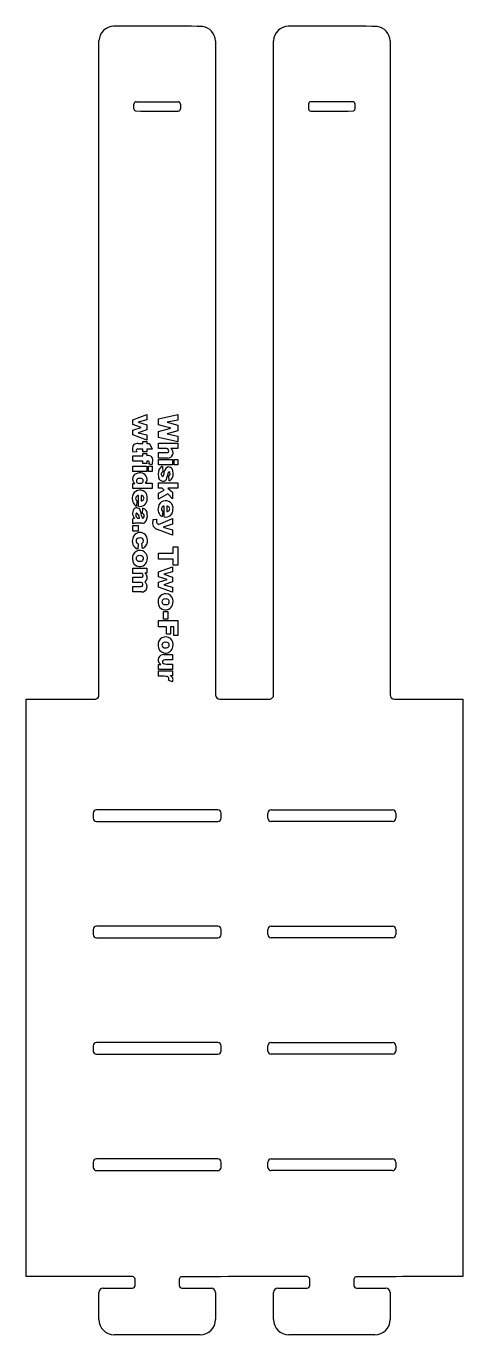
# Model space of a CAD drawing. Extents: x -9.5 to 58.6, y 17.9 to 45.8.
# Drawn here: x 11.35 to 15.1, y 34.6 to 45.84 of the extents above; entities that cross this region are included whole.
import ezdxf

# ---------------------------------------------------------------- set-up
doc = ezdxf.new("R2010")
doc.units = 0
doc.linetypes.add('0', pattern=[0])
doc.layers.add('1', color=7, linetype='0')

msp = doc.modelspace()

# ---------------------------------------------------------------- linework, layer by layer
at = {"layer": '1'}
for p, q in [((11.974323, 40.096962), (11.974323, 45.718002)), ((12.974491, 45.718002), (12.974491, 40.096962)), ((13.474323, 40.096962), (13.474323, 45.718002)), ((14.474491, 45.718002), (14.474491, 40.096962)), ((12.274239, 45.13287), (12.274239, 45.17474)), ((12.293301, 45.193806), (12.474236, 45.193806)), ((12.474236, 45.193806), (12.655174, 45.193806)), ((12.674236, 45.17474), (12.674236, 45.13287)), ((13.774239, 45.17474), (13.774239, 45.13287)), ((13.974236, 45.193806), (13.793301, 45.193806)), ((14.155174, 45.193806), (13.974236, 45.193806)), ((14.174236, 45.13287), (14.174236, 45.17474)), ((12.265209, 42.461205), (12.38599, 42.506012)), ((12.265209, 42.419807), (12.265209, 42.461205)), ((12.337879, 42.396156), (12.265209, 42.419807)), ((12.265209, 42.371696), (12.337879, 42.396156)), ((12.38599, 42.461205), (12.309902, 42.441757)), ((12.309902, 42.441757), (12.38599, 42.417191)), ((12.38599, 42.506012), (12.38599, 42.461205)), ((12.38599, 42.417191), (12.38599, 42.37545)), ((12.486313, 42.468941), (12.653042, 42.50602)), ((12.486313, 42.418442), (12.486313, 42.468941)), ((12.591286, 42.389328), (12.486313, 42.418442)), ((12.653042, 42.457108), (12.559898, 42.439484)), ((12.559898, 42.439484), (12.653042, 42.41378)), ((12.653042, 42.50602), (12.653042, 42.457108)), ((12.653042, 42.41378), (12.653042, 42.36499)), ((12.265209, 42.330528), (12.265209, 42.371696)), ((12.38599, 42.286064), (12.265209, 42.330528)), ((12.38599, 42.37545), (12.309902, 42.349976)), ((12.309902, 42.349976), (12.38599, 42.330528)), ((12.38599, 42.330528), (12.38599, 42.286064)), ((12.486313, 42.3601), (12.591286, 42.389328)), ((12.486313, 42.309601), (12.486313, 42.3601)), ((12.653042, 42.272873), (12.486313, 42.309601)), ((12.653042, 42.36499), (12.559898, 42.339172)), ((12.559898, 42.339172), (12.653042, 42.321548)), ((12.653042, 42.321548), (12.653042, 42.272873)), ((12.298187, 42.186211), (12.266232, 42.1828)), ((12.296894, 42.190559), (12.298187, 42.186211)), ((12.352211, 42.209984), (12.309334, 42.209984)), ((12.309673, 42.256386), (12.352211, 42.256386)), ((12.352211, 42.256386), (12.352211, 42.273445)), ((12.352211, 42.273445), (12.38599, 42.273445)), ((12.352211, 42.184509), (12.352211, 42.209984)), ((12.38599, 42.184509), (12.352211, 42.184509)), ((12.38599, 42.273445), (12.38599, 42.256386)), ((12.38599, 42.256386), (12.408165, 42.256386)), ((12.431934, 42.209984), (12.38599, 42.209984)), ((12.38599, 42.209984), (12.38599, 42.184509)), ((12.408165, 42.256386), (12.431934, 42.209984)), ((12.486313, 42.213959), (12.486313, 42.260254)), ((12.486313, 42.260254), (12.653042, 42.260254)), ((12.486313, 42.13253), (12.486313, 42.179047)), ((12.486313, 42.179047), (12.552734, 42.179047)), ((12.653042, 42.213959), (12.591629, 42.213959)), ((12.653042, 42.260254), (12.653042, 42.213959)), ((12.265209, 42.106499), (12.265209, 42.152893)), ((12.265209, 42.152893), (12.352097, 42.152893)), ((12.352097, 42.106499), (12.265209, 42.106499)), ((12.265209, 42.015633), (12.265209, 42.06192)), ((12.265209, 42.06192), (12.38599, 42.06192)), ((12.352097, 42.152893), (12.352097, 42.170181)), ((12.352097, 42.170181), (12.38599, 42.170181)), ((12.352097, 42.084435), (12.352097, 42.106499)), ((12.38599, 42.084435), (12.352097, 42.084435)), ((12.38599, 42.170181), (12.38599, 42.152893)), ((12.38599, 42.106499), (12.38599, 42.084435)), ((12.38599, 42.06192), (12.38599, 42.015633)), ((12.400433, 42.015633), (12.400433, 42.06192)), ((12.400433, 42.06192), (12.431934, 42.06192)), ((12.431934, 42.074539), (12.403957, 42.079659)), ((12.431934, 42.06192), (12.431934, 42.015633)), ((12.56308, 42.13253), (12.486313, 42.13253)), ((12.486313, 42.073624), (12.486313, 42.119911)), ((12.486313, 42.119911), (12.607098, 42.119911)), ((12.607098, 42.073624), (12.486313, 42.073624)), ((12.519749, 42.061005), (12.524071, 42.01506)), ((12.607098, 42.119911), (12.607098, 42.073624)), ((12.62154, 42.073624), (12.62154, 42.119911)), ((12.62154, 42.119911), (12.653042, 42.119911)), ((12.653042, 42.073624), (12.62154, 42.073624)), ((12.653042, 42.119911), (12.653042, 42.073624)), ((12.38599, 42.015633), (12.265209, 42.015633)), ((12.431934, 42.015633), (12.400433, 42.015633)), ((12.573101, 42.013985), (12.570866, 42.012466)), ((12.577526, 41.936699), (12.5732, 41.980598)), ((12.265209, 41.870064), (12.265209, 41.913391)), ((12.265209, 41.913391), (12.283062, 41.913391)), ((12.431934, 41.870064), (12.265209, 41.870064)), ((12.374161, 41.916809), (12.431934, 41.916809)), ((12.431934, 41.916809), (12.431934, 41.870064)), ((12.486313, 41.872681), (12.486313, 41.919991)), ((12.486313, 41.919991), (12.653042, 41.919991)), ((12.517704, 41.872681), (12.486313, 41.872681)), ((12.486313, 41.830826), (12.534763, 41.855278)), ((12.534763, 41.855278), (12.517704, 41.872681)), ((12.653042, 41.872673), (12.567062, 41.872673)), ((12.567062, 41.872673), (12.607098, 41.838104)), ((12.607098, 41.838104), (12.607098, 41.781128)), ((12.653042, 41.919991), (12.653042, 41.872673)), ((12.30069, 41.765778), (12.296482, 41.720169)), ((12.31411, 41.717552), (12.31411, 41.810364)), ((12.336288, 41.810249), (12.336288, 41.764641)), ((12.486313, 41.778625), (12.486313, 41.830826)), ((12.564789, 41.824455), (12.486313, 41.778625)), ((12.607098, 41.781128), (12.564789, 41.824455)), ((12.265209, 41.565842), (12.265209, 41.609291)), ((12.300579, 41.658539), (12.29797, 41.658295)), ((12.346867, 41.657059), (12.351528, 41.701294)), ((12.486313, 41.562775), (12.607098, 41.613495)), ((12.521797, 41.674339), (12.51759, 41.628731)), ((12.535217, 41.626114), (12.535217, 41.718918)), ((12.557396, 41.718803), (12.557396, 41.673203)), ((12.607098, 41.613495), (12.607098, 41.56459)), ((12.265209, 41.503754), (12.265209, 41.55323)), ((12.265209, 41.55323), (12.311607, 41.55323)), ((12.311607, 41.503754), (12.265209, 41.503754)), ((12.34425, 41.571648), (12.290909, 41.571648)), ((12.311607, 41.55323), (12.311607, 41.503754)), ((12.438908, 41.594177), (12.439442, 41.598724)), ((12.439442, 41.598724), (12.440025, 41.603264)), ((12.440025, 41.603264), (12.472324, 41.606903)), ((12.607098, 41.470993), (12.478012, 41.518875)), ((12.607098, 41.56459), (12.526688, 41.539688)), ((12.526688, 41.539688), (12.607098, 41.516602)), ((12.607098, 41.516602), (12.607098, 41.470993)), ((12.312405, 41.395493), (12.3074, 41.351479)), ((12.347206, 41.353867), (12.341408, 41.397423)), ((12.356808, 41.357445), (12.347206, 41.353867)), ((12.365585, 41.36274), (12.356808, 41.357445)), ((12.486313, 41.264183), (12.486313, 41.315704)), ((12.486313, 41.315704), (12.611874, 41.315704)), ((12.611874, 41.315704), (12.611874, 41.368248)), ((12.611874, 41.368248), (12.653042, 41.368248)), ((12.653042, 41.368248), (12.653042, 41.211639)), ((12.265209, 41.14109), (12.265209, 41.187492)), ((12.265209, 41.187492), (12.38599, 41.187492)), ((12.38599, 41.187492), (12.38599, 41.144272)), ((12.611874, 41.264183), (12.486313, 41.264183)), ((12.486313, 41.154213), (12.607098, 41.19902)), ((12.607098, 41.19902), (12.607098, 41.154213)), ((12.611874, 41.211639), (12.611874, 41.264183)), ((12.653042, 41.211639), (12.611874, 41.211639)), ((12.326847, 41.14109), (12.265209, 41.14109)), ((12.265209, 41.061935), (12.265209, 41.10833)), ((12.265209, 41.10833), (12.331741, 41.10833)), ((12.32753, 41.061935), (12.265209, 41.061935)), ((12.332043, 41.140884), (12.326847, 41.14109)), ((12.38599, 41.144272), (12.368362, 41.144272)), ((12.486313, 41.112816), (12.486313, 41.154213)), ((12.558987, 41.089157), (12.486313, 41.112816)), ((12.486313, 41.064705), (12.558987, 41.089157)), ((12.486313, 41.023537), (12.486313, 41.064705)), ((12.607098, 41.154213), (12.53101, 41.134766)), ((12.53101, 41.134766), (12.607098, 41.110199)), ((12.607098, 41.068459), (12.53101, 41.042984)), ((12.607098, 41.110199), (12.607098, 41.068459)), ((12.265209, 40.982552), (12.265209, 41.028954)), ((12.265209, 41.028954), (12.334015, 41.028954)), ((12.341068, 40.982552), (12.265209, 40.982552)), ((12.607098, 40.979065), (12.486313, 41.023537)), ((12.53101, 41.042984), (12.607098, 41.023537)), ((12.607098, 41.023537), (12.607098, 40.979065)), ((12.486313, 40.683388), (12.486313, 40.735138)), ((12.486313, 40.735138), (12.653042, 40.735138)), ((12.52919, 40.747749), (12.52919, 40.815079)), ((12.52919, 40.815079), (12.565014, 40.815079)), ((12.565014, 40.747749), (12.52919, 40.747749)), ((12.565014, 40.815079), (12.565014, 40.747749)), ((12.653042, 40.735138), (12.653042, 40.607758)), ((12.554436, 40.683388), (12.486313, 40.683388)), ((12.554436, 40.61879), (12.554436, 40.683388)), ((12.5881, 40.61879), (12.554436, 40.61879)), ((12.617218, 40.683388), (12.5881, 40.683388)), ((12.5881, 40.683388), (12.5881, 40.61879)), ((12.617218, 40.607758), (12.617218, 40.683388)), ((12.653042, 40.607758), (12.617218, 40.607758)), ((12.530212, 40.443771), (12.607098, 40.443771)), ((12.607098, 40.397255), (12.540676, 40.397255)), ((12.607098, 40.443771), (12.607098, 40.397255)), ((12.486313, 40.316048), (12.486313, 40.359268)), ((12.486313, 40.359268), (12.505875, 40.359268)), ((12.607098, 40.316048), (12.486313, 40.316048)), ((12.486313, 40.303429), (12.607098, 40.303436)), ((12.486313, 40.25692), (12.486313, 40.303429)), ((12.505875, 40.359268), (12.497917, 40.365723)), ((12.607098, 40.260101), (12.587307, 40.260101)), ((12.607098, 40.362335), (12.607098, 40.316048)), ((12.607098, 40.303436), (12.607098, 40.260101)), ((12.603458, 40.208351), (12.570477, 40.222687)), ((11.349492, 35.098015), (11.349324, 40.059723)), ((14.511566, 40.059723), (14.724323, 40.059723)), ((14.724323, 40.059723), (15.099322, 40.059723)), ((15.099322, 40.059723), (15.099154, 35.098015)), ((11.92432, 39.082077), (11.92432, 39.037369)), ((12.996681, 39.109726), (11.951965, 39.109718)), ((13.024323, 39.037369), (13.024323, 39.082077)), ((13.42432, 39.037369), (13.42432, 39.082077)), ((13.451965, 39.109718), (14.496681, 39.109726)), ((14.524323, 39.082077), (14.524323, 39.037369)), ((11.951965, 39.009727), (12.996681, 39.009727)), ((14.496681, 39.009727), (13.451965, 39.009727)), ((11.92432, 38.082077), (11.92432, 38.037369)), ((12.996681, 38.109726), (11.951965, 38.109718)), ((13.024323, 38.037369), (13.024323, 38.082077)), ((13.42432, 38.037369), (13.42432, 38.082077)), ((13.451965, 38.109718), (14.496681, 38.109726)), ((14.524323, 38.082077), (14.524323, 38.037369)), ((11.951965, 38.009727), (12.996681, 38.009727)), ((14.496681, 38.009727), (13.451965, 38.009727)), ((11.92432, 37.081589), (11.92432, 37.03688)), ((12.996681, 37.109238), (11.951965, 37.10923)), ((11.951965, 37.009239), (12.996681, 37.009239)), ((13.024323, 37.03688), (13.024323, 37.081589)), ((13.42432, 37.03688), (13.42432, 37.081589)), ((13.451965, 37.10923), (14.496681, 37.109238)), ((14.496681, 37.009239), (13.451965, 37.009239)), ((14.524323, 37.081589), (14.524323, 37.03688)), ((12.996681, 36.109238), (11.951965, 36.10923)), ((13.451965, 36.10923), (14.496681, 36.109238)), ((11.92432, 36.081589), (11.92432, 36.03688)), ((11.951965, 36.009239), (12.996681, 36.009239)), ((13.024323, 36.03688), (13.024323, 36.081589)), ((13.42432, 36.03688), (13.42432, 36.081589)), ((14.496681, 36.009239), (13.451965, 36.009239)), ((14.524323, 36.081589), (14.524323, 36.03688)), ((11.724491, 35.098015), (11.349492, 35.098015)), ((12.26297, 35.098015), (11.724491, 35.098015)), ((12.009274, 34.998951), (12.262974, 34.999741)), ((12.284405, 35.02124), (12.284405, 35.076515)), ((12.664406, 35.076515), (12.664406, 35.02124)), ((12.685841, 34.999741), (12.939537, 34.998951)), ((13.509274, 34.998951), (13.762974, 34.999741)), ((13.784405, 35.02124), (13.784405, 35.076515)), ((14.164406, 35.076515), (14.164406, 35.02124)), ((14.185841, 34.999741), (14.439537, 34.998951)), ((11.972961, 34.73103), (11.972965, 34.962643)), ((12.975845, 34.962643), (12.975849, 34.73103)), ((13.472961, 34.73103), (13.472965, 34.962643)), ((14.475845, 34.962643), (14.475849, 34.73103)), ((12.842834, 34.598015), (12.105976, 34.598015)), ((14.342834, 34.598015), (13.605976, 34.598015))]:
    msp.add_line(p, q, dxfattribs=at)
for centre, radius, start, end in [((12.104439, 45.713341), 0.130199, 91.736058, 177.948176), ((12.287451, -52.578743), 98.4224, 89.664035, 90.108833), ((12.844366, 45.713333), 0.130208, 2.055024, 81.076633), ((13.604439, 45.713341), 0.130199, 91.736058, 177.948176), ((13.787451, -52.578743), 98.4224, 89.664035, 90.108833), ((14.344366, 45.713333), 0.130208, 2.055024, 81.076633), ((12.293299, 45.174744), 0.01906, 89.994264, -179.988528), ((12.293293, 45.132862), 0.019054, 179.977054, -107.981522), ((12.564705, 81.871857), 36.758164, -90.432226, -89.858981), ((12.655174, 45.174744), 0.019062, -0.011466, 89.999997), ((12.655176, 45.132866), 0.01906, -90.005731, 0.011467), ((13.793306, 45.174736), 0.01907, 90.01719, 179.988532), ((13.793299, 45.132866), 0.01906, 179.988528, -89.994264), ((13.883768, 81.872612), 36.758919, -90.141008, -89.567775), ((14.155176, 45.174744), 0.01906, -0.011467, 90.005731), ((14.155182, 45.132862), 0.019054, -72.018473, 0.022941), ((12.333856, 42.208298), 0.072271, 146.065419, -159.341213), ((12.303027, 42.200569), 0.056211, 83.20969, 121.215654), ((12.305793, 42.198555), 0.011965, 72.78546, -138.059974), ((12.517431, 41.906517), 0.309013, 82.850768, 95.779633), ((12.556558, 42.195877), 0.017259, -102.798369, 92.219383), ((12.565269, 42.177483), 0.045004, -92.788677, 54.146159), ((12.396642, 42.113522), 0.040787, -22.716423, 105.13844), ((12.390812, 42.090294), 0.016909, -38.974727, 106.570465), ((12.088567, 42.12072), 0.346459, -7.659948, -3.798013), ((12.528844, 42.018051), 0.043906, 101.955507, 123.677293), ((12.310794, 41.952953), 0.048314, 93.48913, -125.029263), ((12.317866, 41.936405), 0.021509, 70.865326, -67.958502), ((12.328855, 41.944492), 0.060448, 6.133062, 110.329633), ((12.332636, 41.936779), 0.021389, -108.245905, 111.155262), ((12.339375, 41.952164), 0.049598, -45.464288, -1.401479), ((12.569741, 41.996063), 0.087645, 138.107177, -164.251391), ((12.523604, 41.97163), 0.038223, 179.0336, -38.86163), ((12.530663, 41.994221), 0.021857, 107.552666, -118.582522), ((12.514945, 41.991138), 0.016947, -71.912737, 10.386162), ((12.59333, 41.999908), 0.061978, 117.997183, -174.709784), ((12.110484, 42.101974), 0.469002, -19.211426, -11.002273), ((12.572271, 42.018894), 0.036632, -5.155808, 102.671504), ((12.567911, 41.997276), 0.017496, -72.404524, 72.744345), ((12.550598, 41.992989), 0.062401, -64.4344, 21.24724), ((12.326159, 41.794037), 0.063544, -10.900142, 169.568707), ((12.33224, 41.782909), 0.072215, 161.735173, -119.680402), ((12.313681, 41.786179), 0.024189, 88.98342, -122.48817), ((12.326649, 41.778294), 0.062021, -101.663782, 3.445098), ((12.338412, 41.787445), 0.022903, -95.320786, 95.320786), ((12.547265, 41.702591), 0.063545, -10.893224, 169.561786), ((12.322735, 41.656544), 0.060099, 131.577661, -135.334304), ((12.282712, 41.581928), 0.032482, 94.80499, 122.605241), ((12.297988, 41.669823), 0.035108, -4.499331, 115.539023), ((12.313706, 41.639656), 0.024393, 130.1744, -68.797972), ((12.264441, 41.612885), 0.058227, 3.967074, 51.636683), ((12.581737, 41.704102), 0.251489, -171.532111, -159.715057), ((12.346126, 41.634678), 0.017767, -90.907279, 41.812327), ((12.34314, 41.639954), 0.017507, 22.03788, 77.708172), ((12.342155, 41.655521), 0.046723, -8.096198, 78.426534), ((12.316132, 41.631969), 0.074247, -48.332477, 13.213718), ((12.553348, 41.691471), 0.072215, 161.735173, -119.680402), ((12.534781, 41.69474), 0.024181, 88.967285, -122.474828), ((12.547756, 41.686855), 0.062021, -101.663782, 3.445098), ((12.559516, 41.696003), 0.022899, -95.312167, 95.312167), ((12.287972, 41.524864), 0.046876, 86.408539, 119.05245), ((12.343474, 41.623882), 0.05224, -89.149599, -65.075171), ((12.489795, 41.5728), 0.055197, 157.212825, -102.325545), ((12.497979, 41.590755), 0.030314, 147.812906, -112.633172), ((12.324739, 41.413185), 0.064096, 165.214648, -105.694684), ((12.32654, 41.429371), 0.063776, -0.10624, 179.845776), ((12.318828, 41.420116), 0.025446, 78.777239, -104.619516), ((12.331398, 41.420807), 0.025436, -66.82623, 107.426809), ((12.311485, 41.420708), 0.079292, -46.976814, 6.18647), ((12.325716, 41.273804), 0.064878, -17.237964, -172.730607), ((12.317924, 41.269463), 0.024171, 72.056895, -70.921625), ((12.33284, 41.269611), 0.024038, -106.968356, 108.104259), ((12.32483, 41.263638), 0.0635, 178.233978, -8.202753), ((12.335126, 41.046299), 0.017381, -93.66497, 115.909978), ((12.336213, 41.124569), 0.016844, -105.395954, 104.338437), ((12.343794, 41.027805), 0.045339, -93.446717, 57.187725), ((12.340996, 41.105091), 0.047792, -55.0668, 55.0668), ((12.546822, 40.901398), 0.064879, -17.244898, -172.73082), ((12.545934, 40.891232), 0.0635, 178.233978, -8.209566), ((12.539029, 40.897057), 0.02417, 72.059046, -70.915215), ((12.553946, 40.897205), 0.024037, -106.966182, 108.110741), ((12.546823, 40.530087), 0.06488, -17.240932, -172.727585), ((12.545936, 40.519917), 0.063502, 178.234031, -8.202507), ((12.539029, 40.525745), 0.024167, 72.05626, -70.912258), ((12.553949, 40.525894), 0.024035, -106.975359, 108.12005), ((12.52744, 40.399212), 0.044644, 86.439848, -131.398235), ((12.536755, 40.380436), 0.01727, 76.875424, -87.834861), ((12.575967, 40.668415), 0.307659, -97.200001, -84.192525), ((12.577892, 40.228767), 0.032718, -38.609729, 73.276439), ((12.509356, 39.883595), 0.374036, 84.027404, 93.531972), ((12.552662, 40.234615), 0.021439, -33.805993, 101.807794), ((11.536823, 110.834145), 70.77467, -90.151788, -89.669259), ((11.937074, 40.09697), 0.037251, -77.137866, -0.011735), ((13.01183, 40.097061), 0.037339, -179.847804, -90.405358), ((13.117945, 91.569466), 51.509853, -90.118325, -89.635796), ((13.437074, 40.09697), 0.037251, -77.137866, -0.011735), ((14.51183, 40.097061), 0.037339, -179.847804, -90.405358), ((11.951964, 39.082073), 0.027645, 89.998021, 179.992089), ((11.951964, 39.037373), 0.027644, -179.992089, -89.998021), ((12.996666, 39.082069), 0.027657, 0.015806, 89.968386), ((12.996685, 39.037365), 0.027637, -90.007906, 0.007908), ((13.451964, 39.037373), 0.027645, -179.992089, -89.998021), ((13.451964, 39.082073), 0.027644, 89.998021, 179.992089), ((14.496666, 39.082069), 0.027657, 0.015806, 89.968386), ((14.496685, 39.037365), 0.027637, -90.007906, 0.007908), ((11.951964, 38.082073), 0.027645, 89.998021, 179.992089), ((11.951964, 38.037373), 0.027644, -179.992089, -89.998021), ((12.996666, 38.082069), 0.027657, 0.015806, 89.968386), ((12.996685, 38.037365), 0.027637, -90.007906, 0.007908), ((13.451964, 38.037373), 0.027645, -179.992089, -89.998021), ((13.451964, 38.082073), 0.027644, 89.998021, 179.992089), ((14.496666, 38.082069), 0.027657, 0.015806, 89.968386), ((14.496685, 38.037365), 0.027637, -90.007906, 0.007908), ((11.951964, 37.081585), 0.027645, 89.998021, 179.992089), ((11.951964, 37.036884), 0.027644, -179.992089, -89.998021), ((12.996666, 37.081581), 0.027657, 0.015806, 89.968386), ((12.996685, 37.036877), 0.027637, -90.007906, 0.007908), ((13.451964, 37.036884), 0.027645, -179.992089, -89.998021), ((13.451964, 37.081585), 0.027644, 89.998021, 179.992089), ((14.496666, 37.081581), 0.027657, 0.015806, 89.968386), ((14.496685, 37.036877), 0.027637, -90.007906, 0.007908), ((11.951964, 36.081585), 0.027645, 89.998021, 179.992089), ((12.996666, 36.081581), 0.027657, 0.015806, 89.968386), ((13.451964, 36.081585), 0.027644, 89.998021, 179.992089), ((14.496666, 36.081581), 0.027657, 0.015806, 89.968386), ((11.951964, 36.036884), 0.027644, -179.992089, -89.998021), ((12.996685, 36.036877), 0.027637, -90.007906, 0.007908), ((13.451964, 36.036884), 0.027645, -179.992089, -89.998021), ((14.496685, 36.036877), 0.027637, -90.007906, 0.007908), ((12.262907, 35.076515), 0.021498, 0, 89.832258), ((12.685915, 35.076508), 0.021509, 108.150566, 179.979672), ((13.493731, -241.533051), 276.631196, 89.944233, 90.1687), ((13.762907, 35.076515), 0.021498, 0, 89.832258), ((14.185915, 35.076508), 0.021509, 108.150566, 179.979672), ((14.911739, -199.646805), 234.744894, 89.954254, 90.17879), ((12.011868, 34.960049), 0.03899, 93.816216, 176.185268), ((12.262914, 35.021233), 0.021492, -89.839826, 0.02034), ((12.685912, 35.021248), 0.021506, -179.979669, -90.190542), ((12.936942, 34.960049), 0.038989, 3.814727, 86.183779), ((13.511868, 34.960049), 0.03899, 93.816216, 176.185268), ((13.762914, 35.021233), 0.021492, -89.839826, 0.02034), ((14.185912, 35.021248), 0.021506, -179.979669, -90.190542), ((14.436942, 34.960049), 0.038989, 3.814727, 86.183779), ((12.105985, 34.731037), 0.133022, -179.996709, -90.003694), ((12.842826, 34.731037), 0.133023, -89.996301, -0.003286), ((13.605985, 34.731037), 0.133022, -179.996709, -90.003694), ((14.342826, 34.731037), 0.133023, -89.996301, -0.003286)]:
    msp.add_arc(centre, radius, start, end, dxfattribs=at)

doc.saveas('drawing.dxf')
